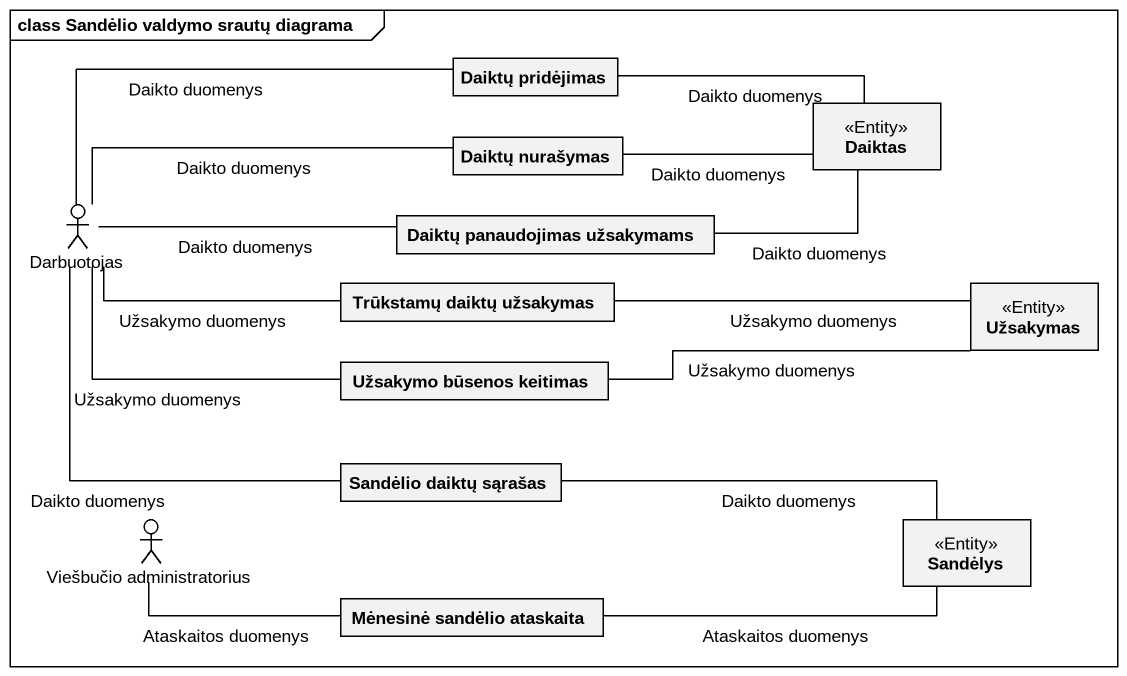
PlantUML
@startuml
mainframe class Sandėlio valdymo srautų diagrama
allowmixing
hide circle
hide empty members
class "Daiktų pridėjimas" as Daiktų_pridėjimas
class Daiktas <<Entity>>
class "Daiktų nurašymas" as Daiktų_nurašymas
actor Darbuotojas
class "Daiktų panaudojimas užsakymams" as Daiktų_panaudojimas
class "Trūkstamų daiktų užsakymas" as Trūkstamų_daiktų_užsakymas
class Užsakymas <<Entity>>
class "Užsakymo būsenos keitimas" as Užsakymo_būsenos_keitimas
class "Sandėlio daiktų sąrašas" as Sandėlio_daiktų_sąrašas
actor "Viešbučio administratorius" as Viešbučio_administratorius
class Sandėlys <<Entity>>
class "Mėnesinė sandėlio ataskaita" as Mėnesinė_sandėlio_ataskaita
Daiktų_pridėjimas -right- Daiktas : Daikto duomenys
Daiktų_nurašymas -right- Daiktas : Daikto duomenys
Darbuotojas -right- Daiktų_pridėjimas : Daikto duomenys
Darbuotojas -right- Daiktų_nurašymas : Daikto duomenys
Darbuotojas -right- Daiktų_panaudojimas : Daikto duomenys
Darbuotojas -right- Trūkstamų_daiktų_užsakymas : Užsakymo duomenys
Darbuotojas -- Sandėlio_daiktų_sąrašas : Daikto duomenys
Daiktų_panaudojimas -right- Daiktas : Daikto duomenys
Trūkstamų_daiktų_užsakymas -right- Užsakymas : Užsakymo duomenys
Užsakymas -left- Užsakymo_būsenos_keitimas : Užsakymo duomenys
Užsakymo_būsenos_keitimas -left- Darbuotojas : Užsakymo duomenys
Sandėlio_daiktų_sąrašas -right- Sandėlys : Daikto duomenys
Viešbučio_administratorius -right- Mėnesinė_sandėlio_ataskaita : Ataskaitos duomenys
Mėnesinė_sandėlio_ataskaita -right- Sandėlys : Ataskaitos duomenys
@enduml
